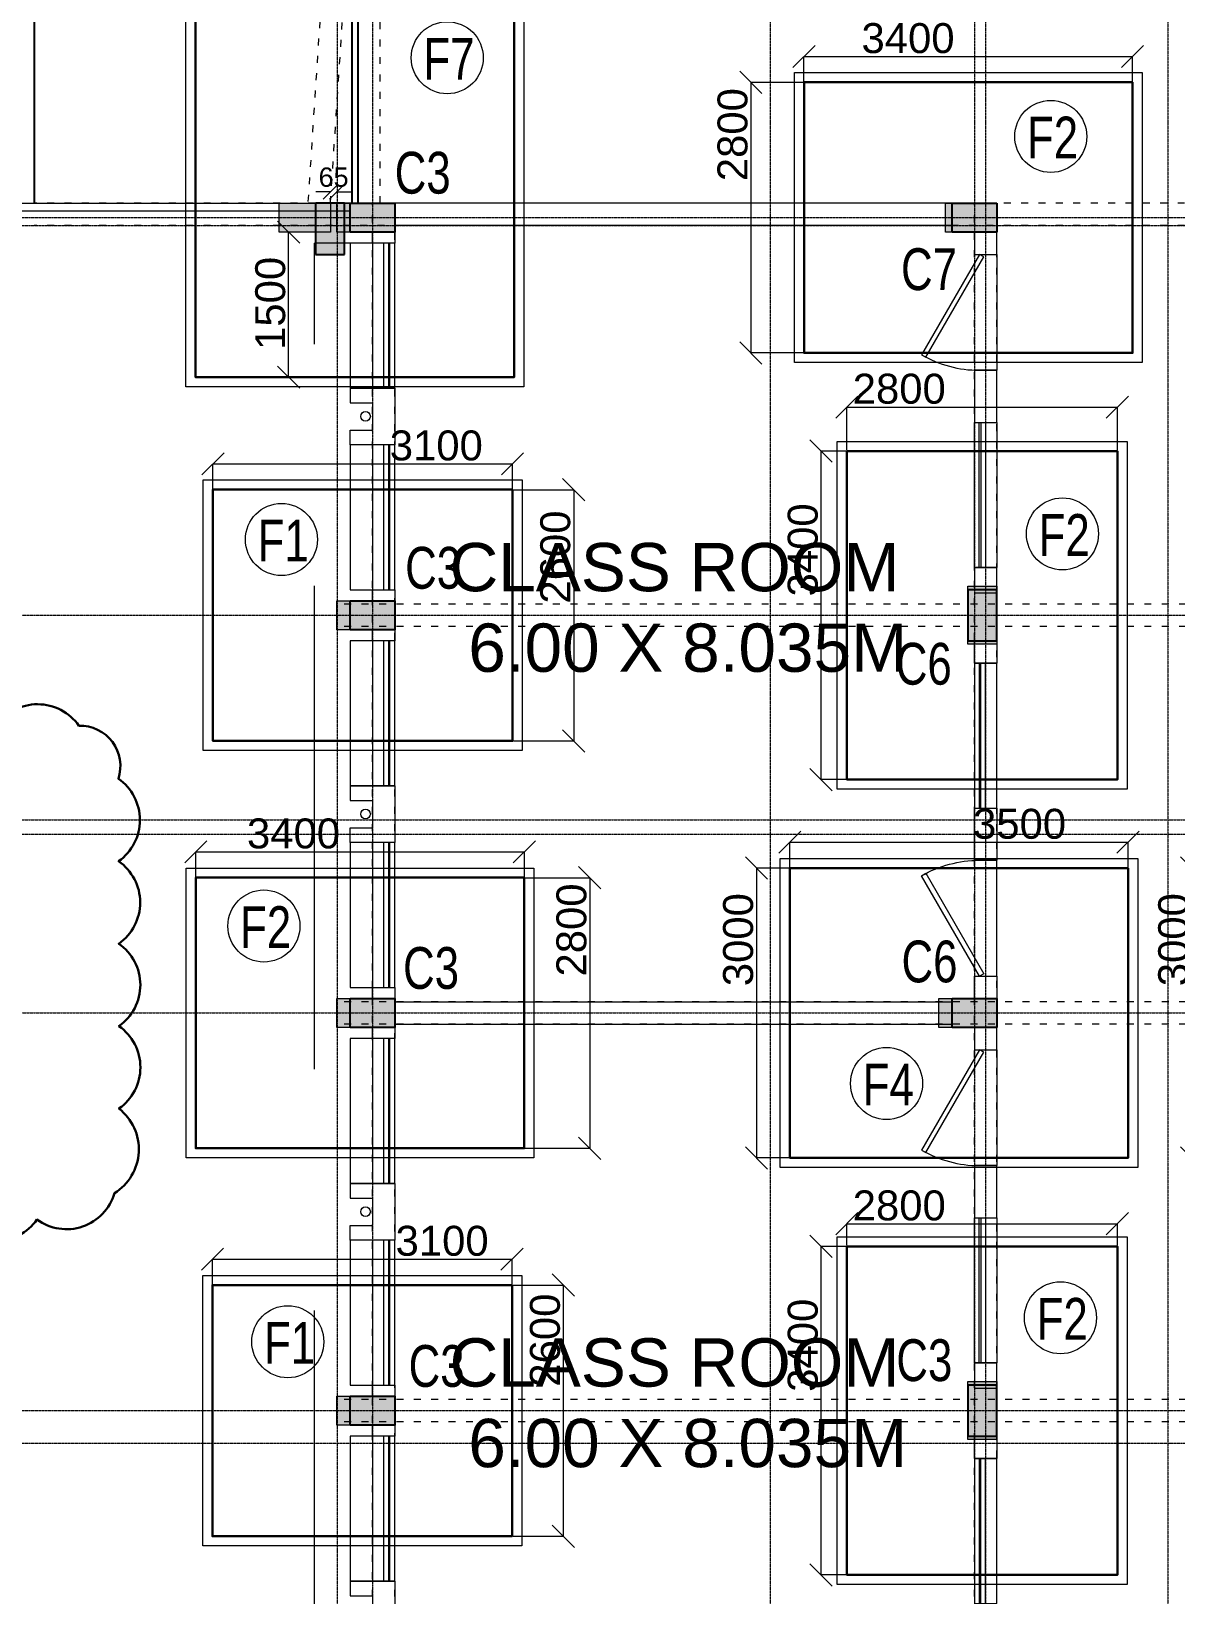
# Model space of a CAD drawing. Header units: inches. Extents: x 719368 to 6315912, y -2624014 to 446967.
# Drawn here: x 5939779 to 5951623, y -2147900 to -2131721 of the extents above; entities that cross this region are included whole.
import ezdxf
from ezdxf.lldxf.tags import DXFTag

# ---------------------------------------------------------------- set-up
doc = ezdxf.new("R2010")
doc.units = ezdxf.units.IN
doc.header["$LTSCALE"] = 20
doc.header["$MEASUREMENT"] = 0
doc.header["$PDMODE"] = 3
for name, pattern in [('ACAD_ISO03W100', [30, 12, -18]), ('CENTER', [2, 1.25, -0.25, 0.25, -0.25]), ('CENTER2', [1.125, 0.75, -0.125, 0.125, -0.125]), ('DASHED2', [0.375, 0.25, -0.125])]:
    doc.linetypes.add(name, pattern=pattern)
doc.layers.get('0').update_dxf_attribs({"color": 51, "lineweight": 30})
doc.layers.get('Defpoints').update_dxf_attribs({"lineweight": 25})
for name, color, linetype, lineweight in [('CLL LEV.', 252, 'Continuous', 18), ('COL HATCH', 254, 'Continuous', 5), ('COL.FILL', 6, 'Continuous', 20), ('COLUMN', 2, 'Continuous', 25), ('DIM', 7, 'Continuous', 13), ('DOOR', 43, 'Continuous', 13), ('FIXTURE', 15, 'DASHDOT', 9), ('FOOTING', 73, 'Continuous', 30), ('GRID', 202, 'CENTER', 5), ('HACHE', 6, 'Continuous', 9), ('HIDDEN', 181, 'ACAD_ISO03W100', 18), ('PROJ.', 30, 'DASHED2', 13), ('Railing', 34, 'Continuous', 20), ('STAIR', 4, 'Continuous', 25), ('Text', 7, 'Continuous', 15), ('Ventilator', 6, 'DASHED', 20), ('WALL', 1, 'Continuous', 18), ('window', 71, 'Continuous', 18), ('Window-Wall', 7, 'Continuous', 20)]:
    doc.layers.add(name, color=color, linetype=linetype, lineweight=lineweight)
doc.layers.add('expension joint', color=248, linetype='Continuous')
doc.styles.add('BOLD', font='arial.ttf')
doc.styles.add('DIM SUMBI', font='arial.ttf')
doc.styles.add('L120', font='simplex.shx', dxfattribs={"height": 1})
tags = doc.linetypes.add('DASHDOT', pattern=[1, 0.5, -0.25, 0, -0.25]).pattern_tags.tags
tags[10:11] = [DXFTag(74, 4), DXFTag(75, 0), DXFTag(340, '0'), DXFTag(46, 1.0), DXFTag(50, 0.0), DXFTag(44, 0.0), DXFTag(45, 0.0)]
tags[8:9] = [DXFTag(74, 4), DXFTag(75, 0), DXFTag(340, '0'), DXFTag(46, 1.0), DXFTag(50, 0.0), DXFTag(44, 0.0), DXFTag(45, 0.0)]
tags[6:7] = [DXFTag(74, 4), DXFTag(75, 0), DXFTag(340, '0'), DXFTag(46, 1.0), DXFTag(50, 0.0), DXFTag(44, 0.0), DXFTag(45, 0.0)]
tags[4:5] = [DXFTag(74, 4), DXFTag(75, 0), DXFTag(340, '0'), DXFTag(46, 1.0), DXFTag(50, 0.0), DXFTag(44, 0.0), DXFTag(45, 0.0)]
tags = doc.linetypes.add('DASHED', pattern=[0.75, 0.5, -0.25]).pattern_tags.tags
tags[6:7] = [DXFTag(74, 4), DXFTag(75, 0), DXFTag(340, '0'), DXFTag(46, 1.0), DXFTag(50, 0.0), DXFTag(44, 0.0), DXFTag(45, 0.0)]
tags[4:5] = [DXFTag(74, 4), DXFTag(75, 0), DXFTag(340, '0'), DXFTag(46, 1.0), DXFTag(50, 0.0), DXFTag(44, 0.0), DXFTag(45, 0.0)]
doc.dimstyles.new('Copy of S3', dxfattribs={"dimtxt": 200, "dimasz": 150, "dimexe": 5, "dimexo": 5, "dimgap": 50, "dimtad": 1, "dimjust": 1, "dimdec": 0, "dimzin": 3, "dimdsep": 46, "dimtxsty": 'BOLD', "dimblk1": 'OBLIQUE', "dimblk2": 'OBLIQUE', "dimsah": 1, "dimcen": 0.0625, "dimdle": 5, "dimclrd": 230, "dimclre": 251, "dimclrt": 2, "dimadec": 0, "dimazin": 0, "dimtfac": 1, "dimtdec": 0, "dimtix": 1, "dimtofl": 0, "dimtmove": 2, "dimatfit": 3, "dimfxl": 3, "dimtolj": 1, "dimtzin": 2, "dimlwd": -1, "dimlwe": -1, "dimarcsym": 0})
doc.dimstyles.new('PL1', dxfattribs={"dimtxt": 275, "dimasz": 230, "dimexe": 0.18, "dimexo": 12, "dimgap": 30, "dimtad": 1, "dimjust": 1, "dimdec": 0, "dimzin": 0, "dimdsep": 46, "dimtxsty": 'BOLD', "dimblk": 'OBLIQUE', "dimcen": 0.09, "dimclrd": 256, "dimclre": 256, "dimadec": 0, "dimazin": 0, "dimtfac": 1, "dimtdec": 0, "dimtofl": 0, "dimtmove": 0, "dimatfit": 3, "dimfxl": 0.18, "dimtolj": 1, "dimtzin": 0, "dimlwd": -1, "dimlwe": -1, "dimarcsym": 0})

# ---------------------------------------------------------------- blocks, each defined once
blk = doc.blocks.new('_Oblique')
at = {"layer": 'STAIR', "color": 0, "lineweight": -2}
blk.add_line((-0.5, -0.5), (0.5, 0.5), dxfattribs=at)
blk = doc.blocks.new('*D279')
at = {"layer": 'Defpoints', "color": 0, "transparency": 16777216}
for p in [(5948241, -2132250), (5947226, -2135050), (5948212, -2135050)]:
    blk.add_point(p, dxfattribs=at)
at = {"layer": 'DIM', "transparency": 16777216}
for p, q in [((5948229, -2132250), (5947226, -2132250)), ((5947226, -2132250), (5947226, -2135050)), ((5948200, -2135050), (5947226, -2135050))]:
    blk.add_line(p, q, dxfattribs=at)
at = {"layer": 'DIM', "transparency": 16777216, "xscale": 230, "yscale": 230, "zscale": 230}
for p, rotation in [((5947226, -2132250), 90), ((5947226, -2135050), 270)]:
    blk.add_blockref('_Oblique', p, dxfattribs=dict(at, rotation=rotation))
at = {"layer": 'DIM', "color": 0, "transparency": 16777216, "insert": (5947038, -2132791), "char_height": 310, "attachment_point": 5, "rotation": 90, "style": 'BOLD'}
blk.add_mtext('\\A1;2800', dxfattribs=at)
blk = doc.blocks.new('*D280')
at = {"layer": 'Defpoints', "color": 0, "transparency": 16777216}
for p in [(5951176, -2131982), (5947776, -2132496), (5951176, -2132488)]:
    blk.add_point(p, dxfattribs=at)
at = {"layer": 'DIM', "transparency": 16777216}
for p, q in [((5947776, -2132484), (5947776, -2131982)), ((5947776, -2131982), (5951176, -2131982)), ((5951176, -2132476), (5951176, -2131982))]:
    blk.add_line(p, q, dxfattribs=at)
at = {"layer": 'DIM', "transparency": 16777216, "xscale": 230, "yscale": 230, "zscale": 230, "rotation": 180}
blk.add_blockref('_Oblique', (5947776, -2131982), dxfattribs=at)
at = {"layer": 'DIM', "transparency": 16777216, "xscale": 230, "yscale": 230, "zscale": 230}
blk.add_blockref('_Oblique', (5951176, -2131982), dxfattribs=at)
at = {"layer": 'DIM', "color": 0, "transparency": 16777216, "insert": (5948853, -2131794), "char_height": 310, "attachment_point": 5, "style": 'BOLD'}
blk.add_mtext('\\A1;3400', dxfattribs=at)
blk = doc.blocks.new('*D287')
at = {"layer": 'Defpoints', "color": 0, "transparency": 16777216}
for p in [(5951020, -2135611), (5948220, -2136065), (5951020, -2136065)]:
    blk.add_point(p, dxfattribs=at)
at = {"layer": 'DIM', "transparency": 16777216}
for p, q in [((5948220, -2136053), (5948220, -2135610)), ((5948220, -2135611), (5951020, -2135611)), ((5951020, -2136053), (5951020, -2135610))]:
    blk.add_line(p, q, dxfattribs=at)
at = {"layer": 'DIM', "transparency": 16777216, "xscale": 230, "yscale": 230, "zscale": 230, "rotation": 180}
blk.add_blockref('_Oblique', (5948220, -2135611), dxfattribs=at)
at = {"layer": 'DIM', "transparency": 16777216, "xscale": 230, "yscale": 230, "zscale": 230}
blk.add_blockref('_Oblique', (5951020, -2135611), dxfattribs=at)
at = {"layer": 'DIM', "color": 0, "transparency": 16777216, "insert": (5948762, -2135422), "char_height": 310, "attachment_point": 5, "style": 'BOLD'}
blk.add_mtext('\\A1;2800', dxfattribs=at)
blk = doc.blocks.new('*D288')
at = {"layer": 'Defpoints', "color": 0, "transparency": 16777216}
for p in [(5947953, -2136065), (5948459, -2136065), (5948466, -2139465)]:
    blk.add_point(p, dxfattribs=at)
at = {"layer": 'DIM', "transparency": 16777216}
for p, q in [((5948447, -2136065), (5947953, -2136065)), ((5947953, -2139465), (5947953, -2136065)), ((5948454, -2139465), (5947953, -2139465))]:
    blk.add_line(p, q, dxfattribs=at)
at = {"layer": 'DIM', "transparency": 16777216, "xscale": 230, "yscale": 230, "zscale": 230}
for p, rotation in [((5947953, -2136065), 90), ((5947953, -2139465), 270)]:
    blk.add_blockref('_Oblique', p, dxfattribs=dict(at, rotation=rotation))
at = {"layer": 'DIM', "color": 0, "transparency": 16777216, "insert": (5947765, -2137088), "char_height": 310, "attachment_point": 5, "rotation": 90, "style": 'BOLD'}
blk.add_mtext('\\A1;3400', dxfattribs=at)
blk = doc.blocks.new('*D295')
at = {"layer": 'Defpoints', "color": 0, "transparency": 16777216}
for p in [(5948435, -2140380), (5947285, -2143380), (5948078, -2143380)]:
    blk.add_point(p, dxfattribs=at)
at = {"layer": 'DIM', "transparency": 16777216}
for p, q in [((5948423, -2140380), (5947284, -2140380)), ((5947285, -2140380), (5947285, -2143380)), ((5948066, -2143380), (5947284, -2143380))]:
    blk.add_line(p, q, dxfattribs=at)
at = {"layer": 'DIM', "transparency": 16777216, "xscale": 230, "yscale": 230, "zscale": 230}
for p, rotation in [((5947285, -2140380), 90), ((5947285, -2143380), 270)]:
    blk.add_blockref('_Oblique', p, dxfattribs=dict(at, rotation=rotation))
at = {"layer": 'DIM', "color": 0, "transparency": 16777216, "insert": (5947096, -2141121), "char_height": 310, "attachment_point": 5, "rotation": 90, "style": 'BOLD'}
blk.add_mtext('\\A1;3000', dxfattribs=at)
blk = doc.blocks.new('*D296')
at = {"layer": 'Defpoints', "color": 0, "transparency": 16777216}
for p in [(5951130, -2140112), (5947630, -2140626), (5951130, -2140618)]:
    blk.add_point(p, dxfattribs=at)
at = {"layer": 'DIM', "transparency": 16777216}
for p, q in [((5947630, -2140614), (5947630, -2140112)), ((5947630, -2140112), (5951130, -2140112)), ((5951130, -2140606), (5951130, -2140112))]:
    blk.add_line(p, q, dxfattribs=at)
at = {"layer": 'DIM', "transparency": 16777216, "xscale": 230, "yscale": 230, "zscale": 230, "rotation": 180}
blk.add_blockref('_Oblique', (5947630, -2140112), dxfattribs=at)
at = {"layer": 'DIM', "transparency": 16777216, "xscale": 230, "yscale": 230, "zscale": 230}
blk.add_blockref('_Oblique', (5951130, -2140112), dxfattribs=at)
at = {"layer": 'DIM', "color": 0, "transparency": 16777216, "insert": (5950007, -2139924), "char_height": 310, "attachment_point": 5, "style": 'BOLD'}
blk.add_mtext('\\A1;3500', dxfattribs=at)
blk = doc.blocks.new('*D297')
at = {"layer": 'Defpoints', "color": 0, "transparency": 16777216}
for p in [(5952938, -2140380), (5951788, -2143380), (5952581, -2143380)]:
    blk.add_point(p, dxfattribs=at)
at = {"layer": 'DIM', "transparency": 16777216}
for p, q in [((5952926, -2140380), (5951787, -2140380)), ((5951788, -2140380), (5951788, -2143380)), ((5952569, -2143380), (5951787, -2143380))]:
    blk.add_line(p, q, dxfattribs=at)
at = {"layer": 'DIM', "transparency": 16777216, "xscale": 230, "yscale": 230, "zscale": 230}
for p, rotation in [((5951788, -2140380), 90), ((5951788, -2143380), 270)]:
    blk.add_blockref('_Oblique', p, dxfattribs=dict(at, rotation=rotation))
at = {"layer": 'DIM', "color": 0, "transparency": 16777216, "insert": (5951599, -2141121), "char_height": 310, "attachment_point": 5, "rotation": 90, "style": 'BOLD'}
blk.add_mtext('\\A1;3000', dxfattribs=at)
blk = doc.blocks.new('*D301')
at = {"layer": 'Defpoints', "color": 0, "transparency": 16777216}
for p in [(5944755, -2144695), (5944755, -2147295), (5945285, -2147295)]:
    blk.add_point(p, dxfattribs=at)
at = {"layer": 'DIM', "transparency": 16777216}
for p, q in [((5944767, -2144695), (5945285, -2144695)), ((5945285, -2144695), (5945285, -2147295)), ((5944767, -2147295), (5945285, -2147295))]:
    blk.add_line(p, q, dxfattribs=at)
at = {"layer": 'DIM', "transparency": 16777216, "xscale": 230, "yscale": 230, "zscale": 230}
for p, rotation in [((5945285, -2144695), 90), ((5945285, -2147295), 270)]:
    blk.add_blockref('_Oblique', p, dxfattribs=dict(at, rotation=rotation))
at = {"layer": 'DIM', "color": 0, "transparency": 16777216, "insert": (5945097, -2145265), "char_height": 310, "attachment_point": 5, "rotation": 90, "style": 'BOLD'}
blk.add_mtext('\\A1;2600', dxfattribs=at)
blk = doc.blocks.new('*D302')
at = {"layer": 'Defpoints', "color": 0, "transparency": 16777216}
for p in [(5944755, -2144427), (5941655, -2144941), (5944755, -2144933)]:
    blk.add_point(p, dxfattribs=at)
at = {"layer": 'DIM', "transparency": 16777216}
for p, q in [((5941655, -2144929), (5941655, -2144427)), ((5941655, -2144427), (5944755, -2144427)), ((5944755, -2144921), (5944755, -2144427))]:
    blk.add_line(p, q, dxfattribs=at)
at = {"layer": 'DIM', "transparency": 16777216, "xscale": 230, "yscale": 230, "zscale": 230, "rotation": 180}
blk.add_blockref('_Oblique', (5941655, -2144427), dxfattribs=at)
at = {"layer": 'DIM', "transparency": 16777216, "xscale": 230, "yscale": 230, "zscale": 230}
blk.add_blockref('_Oblique', (5944755, -2144427), dxfattribs=at)
at = {"layer": 'DIM', "color": 0, "transparency": 16777216, "insert": (5944031, -2144239), "char_height": 310, "attachment_point": 5, "style": 'BOLD'}
blk.add_mtext('\\A1;3100', dxfattribs=at)
blk = doc.blocks.new('*D303')
at = {"layer": 'Defpoints', "color": 0, "transparency": 16777216}
for p in [(5951020, -2144061), (5948220, -2144295), (5951020, -2144295)]:
    blk.add_point(p, dxfattribs=at)
at = {"layer": 'DIM', "transparency": 16777216}
for p, q in [((5948220, -2144283), (5948220, -2144061)), ((5948220, -2144061), (5951020, -2144061)), ((5951020, -2144283), (5951020, -2144061))]:
    blk.add_line(p, q, dxfattribs=at)
at = {"layer": 'DIM', "transparency": 16777216, "xscale": 230, "yscale": 230, "zscale": 230, "rotation": 180}
blk.add_blockref('_Oblique', (5948220, -2144061), dxfattribs=at)
at = {"layer": 'DIM', "transparency": 16777216, "xscale": 230, "yscale": 230, "zscale": 230}
blk.add_blockref('_Oblique', (5951020, -2144061), dxfattribs=at)
at = {"layer": 'DIM', "color": 0, "transparency": 16777216, "insert": (5948762, -2143873), "char_height": 310, "attachment_point": 5, "style": 'BOLD'}
blk.add_mtext('\\A1;2800', dxfattribs=at)
blk = doc.blocks.new('*D304')
at = {"layer": 'Defpoints', "color": 0, "transparency": 16777216}
for p in [(5947953, -2144295), (5948459, -2144295), (5948466, -2147695)]:
    blk.add_point(p, dxfattribs=at)
at = {"layer": 'DIM', "transparency": 16777216}
for p, q in [((5948447, -2144295), (5947953, -2144295)), ((5947953, -2147695), (5947953, -2144295)), ((5948454, -2147695), (5947953, -2147695))]:
    blk.add_line(p, q, dxfattribs=at)
at = {"layer": 'DIM', "transparency": 16777216, "xscale": 230, "yscale": 230, "zscale": 230}
for p, rotation in [((5947953, -2144295), 90), ((5947953, -2147695), 270)]:
    blk.add_blockref('_Oblique', p, dxfattribs=dict(at, rotation=rotation))
at = {"layer": 'DIM', "color": 0, "transparency": 16777216, "insert": (5947765, -2145318), "char_height": 310, "attachment_point": 5, "rotation": 90, "style": 'BOLD'}
blk.add_mtext('\\A1;3400', dxfattribs=at)
blk = doc.blocks.new('*D194')
at = {"layer": 'Defpoints', "color": 0, "transparency": 16777216}
for p in [(5942875, -2133384), (5942875, -2133500), (5942940, -2133500)]:
    blk.add_point(p, dxfattribs=at)
at = {"layer": 'DIM', "color": 230, "transparency": 16777216}
for p, q in [((5942875, -2133384), (5942725, -2133384)), ((5942940, -2133384), (5943090, -2133384))]:
    blk.add_line(p, q, dxfattribs=at)
at = {"layer": 'DIM', "color": 251, "linetype": 'Continuous', "transparency": 16777216}
for p, q in [((5942875, -2133387), (5942875, -2133379)), ((5942940, -2133387), (5942940, -2133379))]:
    blk.add_line(p, q, dxfattribs=at)
at = {"layer": 'DIM', "color": 230, "transparency": 16777216, "xscale": 150, "yscale": 150, "zscale": 150}
blk.add_blockref('_Oblique', (5942875, -2133384), dxfattribs=at)
at = {"layer": 'DIM', "color": 230, "transparency": 16777216, "xscale": 150, "yscale": 150, "zscale": 150, "rotation": 180}
blk.add_blockref('_Oblique', (5942940, -2133384), dxfattribs=at)
at = {"layer": 'DIM', "color": 2, "transparency": 16777216, "insert": (5942908, -2133232), "char_height": 200, "attachment_point": 5, "style": 'BOLD'}
blk.add_mtext('\\A1;65', dxfattribs=at)
blk = doc.blocks.new('*D218')
at = {"layer": 'Defpoints', "color": 0, "transparency": 16777216}
for p in [(5942695, -2133800), (5942442, -2135300), (5942695, -2135300)]:
    blk.add_point(p, dxfattribs=at)
at = {"layer": 'DIM', "transparency": 16777216}
for p, q in [((5942683, -2133800), (5942442, -2133800)), ((5942442, -2135300), (5942442, -2133800)), ((5942683, -2135300), (5942442, -2135300))]:
    blk.add_line(p, q, dxfattribs=at)
at = {"layer": 'DIM', "transparency": 16777216, "xscale": 230, "yscale": 230, "zscale": 230}
for p, rotation in [((5942442, -2133800), 90), ((5942442, -2135300), 270)]:
    blk.add_blockref('_Oblique', p, dxfattribs=dict(at, rotation=rotation))
at = {"layer": 'DIM', "color": 0, "transparency": 16777216, "insert": (5942254, -2134537), "char_height": 310, "attachment_point": 5, "rotation": 90, "style": 'BOLD'}
blk.add_mtext('\\A1;1500', dxfattribs=at)
blk = doc.blocks.new('*D220')
at = {"layer": 'Defpoints', "color": 0, "transparency": 16777216}
for p in [(5944760, -2136465), (5944760, -2139065), (5945393, -2139065)]:
    blk.add_point(p, dxfattribs=at)
at = {"layer": 'DIM', "transparency": 16777216}
for p, q in [((5944772, -2136465), (5945393, -2136465)), ((5945393, -2136465), (5945393, -2139065)), ((5944772, -2139065), (5945393, -2139065))]:
    blk.add_line(p, q, dxfattribs=at)
at = {"layer": 'DIM', "transparency": 16777216, "xscale": 230, "yscale": 230, "zscale": 230}
for p, rotation in [((5945393, -2136465), 90), ((5945393, -2139065), 270)]:
    blk.add_blockref('_Oblique', p, dxfattribs=dict(at, rotation=rotation))
at = {"layer": 'DIM', "color": 0, "transparency": 16777216, "insert": (5945204, -2137162), "char_height": 310, "attachment_point": 5, "rotation": 90, "style": 'BOLD'}
blk.add_mtext('\\A1;2600', dxfattribs=at)
blk = doc.blocks.new('*D221')
at = {"layer": 'Defpoints', "color": 0, "transparency": 16777216}
for p in [(5944760, -2136197), (5941660, -2136711), (5944760, -2136703)]:
    blk.add_point(p, dxfattribs=at)
at = {"layer": 'DIM', "transparency": 16777216}
for p, q in [((5941660, -2136699), (5941660, -2136197)), ((5941660, -2136197), (5944760, -2136197)), ((5944760, -2136691), (5944760, -2136197))]:
    blk.add_line(p, q, dxfattribs=at)
at = {"layer": 'DIM', "transparency": 16777216, "xscale": 230, "yscale": 230, "zscale": 230, "rotation": 180}
blk.add_blockref('_Oblique', (5941660, -2136197), dxfattribs=at)
at = {"layer": 'DIM', "transparency": 16777216, "xscale": 230, "yscale": 230, "zscale": 230}
blk.add_blockref('_Oblique', (5944760, -2136197), dxfattribs=at)
at = {"layer": 'DIM', "color": 0, "transparency": 16777216, "insert": (5943971, -2136009), "char_height": 310, "attachment_point": 5, "style": 'BOLD'}
blk.add_mtext('\\A1;3100', dxfattribs=at)
blk = doc.blocks.new('*D222')
at = {"layer": 'Defpoints', "color": 0, "transparency": 16777216}
for p in [(5944624, -2140480), (5944595, -2143280), (5945559, -2143280)]:
    blk.add_point(p, dxfattribs=at)
at = {"layer": 'DIM', "transparency": 16777216}
for p, q in [((5944636, -2140480), (5945559, -2140480)), ((5945559, -2140480), (5945559, -2143280)), ((5944607, -2143280), (5945559, -2143280))]:
    blk.add_line(p, q, dxfattribs=at)
at = {"layer": 'DIM', "transparency": 16777216, "xscale": 230, "yscale": 230, "zscale": 230}
for p, rotation in [((5945559, -2140480), 90), ((5945559, -2143280), 270)]:
    blk.add_blockref('_Oblique', p, dxfattribs=dict(at, rotation=rotation))
at = {"layer": 'DIM', "color": 0, "transparency": 16777216, "insert": (5945371, -2141021), "char_height": 310, "attachment_point": 5, "rotation": 90, "style": 'BOLD'}
blk.add_mtext('\\A1;2800', dxfattribs=at)
blk = doc.blocks.new('*D223')
at = {"layer": 'Defpoints', "color": 0, "transparency": 16777216}
for p in [(5944882, -2140212), (5941482, -2140726), (5944882, -2140718)]:
    blk.add_point(p, dxfattribs=at)
at = {"layer": 'DIM', "transparency": 16777216}
for p, q in [((5941482, -2140714), (5941482, -2140212)), ((5941482, -2140212), (5944882, -2140212)), ((5944882, -2140706), (5944882, -2140212))]:
    blk.add_line(p, q, dxfattribs=at)
at = {"layer": 'DIM', "transparency": 16777216, "xscale": 230, "yscale": 230, "zscale": 230, "rotation": 180}
blk.add_blockref('_Oblique', (5941482, -2140212), dxfattribs=at)
at = {"layer": 'DIM', "transparency": 16777216, "xscale": 230, "yscale": 230, "zscale": 230}
blk.add_blockref('_Oblique', (5944882, -2140212), dxfattribs=at)
at = {"layer": 'DIM', "color": 0, "transparency": 16777216, "insert": (5942493, -2140024), "char_height": 310, "attachment_point": 5, "style": 'BOLD'}
blk.add_mtext('\\A1;3400', dxfattribs=at)
blk = doc.blocks.new('VENTILATOR')
at = {"layer": 'Ventilator', "ltscale": 0.02}
for p, q in [((-0.18, -1.5), (-0.18, 0)), ((-0.165, 0), (-0.165, -1.5))]:
    blk.add_line(p, q, dxfattribs=at)
at = {"layer": 'Window-Wall'}
for p, q in [((-0.23, 0), (0, 0)), ((-0.23, -1.5), (-0.23, 0)), ((-0.115, 0), (-0.115, -1.5)), ((0, 0), (0, -1.5)), ((-0.23, -1.5), (0, -1.5))]:
    blk.add_line(p, q, dxfattribs=at)
blk = doc.blocks.new('1.5 M Window')
at = {"layer": 'CLL LEV.'}
for p, q in [((-0.23, 0), (-0.46, 0)), ((-0.46, 0), (-0.46, -1.5)), ((-0.46, -1.5), (-0.23, -1.5))]:
    blk.add_line(p, q, dxfattribs=at)
at = {"layer": 'window'}
for p, q in [((-0.065, 0), (-0.065, -1.5)), ((-0.05, -1.5), (-0.05, 0))]:
    blk.add_line(p, q, dxfattribs=at)
at = {"layer": 'Window-Wall'}
for p, q in [((0, 0), (-0.23, 0)), ((-0.23, 0), (-0.23, -1.5)), ((-0.115, 0), (-0.115, -1.5)), ((0, -1.5), (0, 0)), ((-0.23, -1.5), (0, -1.5))]:
    blk.add_line(p, q, dxfattribs=at)
blk = doc.blocks.new('New Shaft')
at = {"layer": 'FIXTURE'}
blk.add_circle((0.327, -0.302), 0.05, dxfattribs=at)
at = {"layer": 'WALL'}
for p, q in [((0.035, 0), (0.62, 0)), ((0.035, 0), (0.035, -0.46)), ((0.62, 0), (0.62, -0.46)), ((0.185, -0.46), (0.185, -0.23)), ((0.185, -0.23), (0.47, -0.23)), ((0.47, -0.46), (0.47, -0.23)), ((0.035, -0.46), (0.185, -0.46)), ((0.62, -0.46), (0.47, -0.46))]:
    blk.add_line(p, q, dxfattribs=at)
blk = doc.blocks.new('*U81')
for p, q in [((0, 0), (0, 6)), ((40, 0), (40, 6))]:
    blk.add_line(p, q)
blk.add_lwpolyline([(0, 0), (34.64, -20), (35.52, -18.48), (0.88, 1.52)], close=True)
blk.add_arc((0, 0), 40, 330, 360)
blk = doc.blocks.new('New Doors')
at = {"layer": 'DOOR'}
blk.add_line((0, 0.18), (1.199, 0.18), dxfattribs=at)
at = {"layer": 'DOOR', "xscale": 0.0299845412869386, "yscale": 0.0299845412869386, "zscale": 0.0299845412869386}
blk.add_blockref('*U81', (0, 0), dxfattribs=at)
blk = doc.blocks.new('A$C0E890EBD')
at = {"layer": 'COL HATCH'}
h = blk.add_hatch(color=3, dxfattribs=at)
h.dxf.hatch_style = 1
h.paths.add_polyline_path([(11.9037, 8.53), (11.6037, 8.53), (11.6037, 8), (11.9037, 8)])
at = {"layer": 'COL HATCH', "linetype": 'CENTER2'}
h = blk.add_hatch(color=3, dxfattribs=at)
h.dxf.hatch_style = 1
h.paths.add_polyline_path([(12.4234, 8.53), (12.4234, 8.23), (11.9634, 8.23), (11.9634, 8.53)])
h = blk.add_hatch(color=3, dxfattribs=at)
h.dxf.hatch_style = 1
h.paths.add_polyline_path([(18.6534, 8.53), (18.6534, 8.23), (18.1934, 8.23), (18.1934, 8.53)])
at = {"layer": 'COL HATCH'}
h = blk.add_hatch(color=3, dxfattribs=at)
h.dxf.hatch_style = 1
h.paths.add_polyline_path([(18.6534, 4.53), (18.3534, 4.53), (18.3534, 4), (18.6534, 4)])
at = {"layer": 'COL HATCH', "linetype": 'CENTER2'}
h = blk.add_hatch(color=3, dxfattribs=at)
h.dxf.hatch_style = 1
h.paths.add_polyline_path([(12.4234, 4.415), (12.4234, 4.115), (11.9634, 4.115), (11.9634, 4.415)])
h = blk.add_hatch(color=3, dxfattribs=at)
h.dxf.hatch_style = 1
h.paths.add_polyline_path([(12.4234, 0.3), (12.4234, 0), (11.9634, 0), (11.9634, 0.3)])
h = blk.add_hatch(color=3, dxfattribs=at)
h.dxf.hatch_style = 1
h.paths.add_polyline_path([(18.6534, 0.3), (18.6534, 0), (18.1934, 0), (18.1934, 0.3)])
at = {"layer": 'COL HATCH'}
h = blk.add_hatch(color=3, dxfattribs=at)
h.dxf.hatch_style = 1
h.paths.add_polyline_path([(18.6534, -3.7), (18.3534, -3.7), (18.3534, -4.23), (18.6534, -4.23)])
at = {"layer": 'COL HATCH', "linetype": 'CENTER2'}
h = blk.add_hatch(color=3, dxfattribs=at)
h.dxf.hatch_style = 1
h.paths.add_polyline_path([(12.4234, -3.815), (12.4234, -4.115), (11.9634, -4.115), (11.9634, -3.815)])
at = {"layer": 'COLUMN', "color": 3}
for p, q in [((11.6037, 8.53), (11.6037, 8)), ((11.9037, 8.53), (11.6037, 8.53)), ((11.9037, 8), (11.9037, 8.53)), ((11.6037, 8), (11.9037, 8)), ((18.3534, 4.53), (18.3534, 4)), ((18.6534, 4.53), (18.3534, 4.53)), ((18.6534, 4), (18.6534, 4.53)), ((18.3534, 4), (18.6534, 4)), ((18.3534, -3.7), (18.3534, -4.23)), ((18.6534, -3.7), (18.3534, -3.7)), ((18.6534, -4.23), (18.6534, -3.7)), ((18.3534, -4.23), (18.6534, -4.23))]:
    blk.add_line(p, q, dxfattribs=at)
at = {"layer": 'COLUMN', "color": 3, "linetype": 'CENTER2'}
for points in [[(12.4234, 8.53), (12.4234, 8.23), (11.9634, 8.23), (11.9634, 8.53), (12.4234, 8.53)], [(18.6534, 8.53), (18.6534, 8.23), (18.1934, 8.23), (18.1934, 8.53), (18.6534, 8.53)], [(12.4234, 4.415), (12.4234, 4.115), (11.9634, 4.115), (11.9634, 4.415), (12.4234, 4.415)], [(12.4234, 0.3), (12.4234, 0), (11.9634, 0), (11.9634, 0.3), (12.4234, 0.3)], [(18.6534, 0.3), (18.6534, 0), (18.1934, 0), (18.1934, 0.3), (18.6534, 0.3)], [(12.4234, -3.815), (12.4234, -4.115), (11.9634, -4.115), (11.9634, -3.815), (12.4234, -3.815)]]:
    blk.add_lwpolyline(points, dxfattribs=at)
at = {"layer": 'expension joint'}
for p, q in [((11.9809, 11.88), (11.9809, 8.53)), ((12.0434, 11.88), (12.0434, 8.53))]:
    blk.add_line(p, q, dxfattribs=at)
at = {"layer": 'PROJ.'}
for p in [(11.5934, -7.93), (12.1934, 8.115)]:
    blk.add_line(p, (11.5934, 8.115), dxfattribs=at)
at = {"layer": 'Railing'}
for p, q in [((6.69, 8.53), (11.9634, 8.53)), ((6.69, 8.45), (11.9634, 8.45)), ((8.9934, 8.53), (11.9634, 8.53)), ((8.9934, 8.45), (11.9634, 8.45))]:
    blk.add_line(p, q, dxfattribs=at)
at = {"layer": 'WALL'}
for p, q in [((18.1934, 8.53), (12.4234, 8.53)), ((18.1934, 8.3), (12.4234, 8.3)), ((18.6534, 4.495), (18.4234, 4.495)), ((12.4234, 0.265), (18.1934, 0.265)), ((12.4234, 0.035), (18.1934, 0.035)), ((18.6534, -3.735), (18.4234, -3.735))]:
    blk.add_line(p, q, dxfattribs=at)
for points in [[(12.1934, 8.23), (12.4234, 8.23), (12.4234, 8.115), (12.1934, 8.115), (12.1934, 8.23)], [(18.6534, 8.23), (18.4234, 8.23), (18.4234, 8), (18.6534, 8), (18.6534, 8.23)], [(18.6534, 4.76), (18.4234, 4.76), (18.4234, 4.53), (18.6534, 4.53), (18.6534, 4.76)], [(12.1934, 4.53), (12.4234, 4.53), (12.4234, 4.415), (12.1934, 4.415), (12.1934, 4.53)], [(12.1934, 4.115), (12.4234, 4.115), (12.4234, 4), (12.1934, 4), (12.1934, 4.115)], [(18.6534, 3.77), (18.4234, 3.77), (18.4234, 4), (18.6534, 4), (18.6534, 3.77)], [(18.6534, 0.3), (18.4234, 0.3), (18.4234, 0.53), (18.6534, 0.53), (18.6534, 0.3)], [(12.1934, 0.415), (12.4234, 0.415), (12.4234, 0.3), (12.1934, 0.3), (12.1934, 0.415)], [(12.1934, 0.415), (12.4234, 0.415), (12.4234, 0.3), (12.1934, 0.3), (12.1934, 0.415)], [(12.1934, 0), (12.4234, 0), (12.4234, -0.115), (12.1934, -0.115), (12.1934, 0)], [(18.6534, 0), (18.4234, 0), (18.4234, -0.23), (18.6534, -0.23), (18.6534, 0)], [(18.6534, -3.47), (18.4234, -3.47), (18.4234, -3.7), (18.6534, -3.7), (18.6534, -3.47)], [(12.1934, -3.7), (12.4234, -3.7), (12.4234, -3.815), (12.1934, -3.815), (12.1934, -3.7)], [(12.1934, -4.115), (12.4234, -4.115), (12.4234, -4.23), (12.1934, -4.23), (12.1934, -4.115)], [(18.6534, -4.46), (18.4234, -4.46), (18.4234, -4.23), (18.6534, -4.23), (18.6534, -4.46)]]:
    blk.add_lwpolyline(points, dxfattribs=at)
for points in [[(18.6536, 6.8006), (18.4234, 6.8006), (18.4234, 6.26), (18.6536, 6.26)], [(18.6536, 1.7294), (18.4234, 1.7294), (18.4234, 2.27), (18.6536, 2.27)], [(18.6536, -1.4294), (18.4234, -1.4294), (18.4234, -1.97), (18.6536, -1.97)]]:
    blk.add_lwpolyline(points, close=True, dxfattribs=at)
at = {"layer": 'WALL', "rotation": 270}
for name, p in [('New Doors', (18.4737, 8)), ('New Shaft', (12.4234, 6.65)), ('New Shaft', (12.4234, 2.535)), ('New Doors', (18.4737, -0.23)), ('New Shaft', (12.4234, -1.58)), ('New Shaft', (12.4234, -5.695))]:
    blk.add_blockref(name, p, dxfattribs=at)
at = {"layer": 'WALL'}
for p in [(18.6534, 6.26), (18.6534, -1.97)]:
    blk.add_blockref('VENTILATOR', p, dxfattribs=at)
at = {"layer": 'WALL', "xscale": -1}
for name, p, rotation in [('VENTILATOR', (18.6534, 2.27), 180), ('New Doors', (18.4737, 0.53), 270), ('VENTILATOR', (18.6534, -5.96), 180)]:
    blk.add_blockref(name, p, dxfattribs=dict(at, rotation=rotation))
at = {"layer": 'Window-Wall'}
for p in [(12.4234, 8.115), (12.4234, 6.03), (12.4234, 4), (12.4234, 1.915), (12.4234, -0.115), (12.4234, -2.2), (12.4234, -4.23)]:
    blk.add_blockref('1.5 M Window', p, dxfattribs=at)
at = {"layer": 'Text', "lineweight": 30, "char_height": 0.5, "width": 9.930816, "attachment_point": 1, "style": 'L120'}
for insert in [(12.991, 5.0135), (12.991, -3.2165)]:
    blk.add_mtext('{\\fArial|b0|i0|c0|p34;CLASS ROOM\\P 6.00 X 8.035M}', dxfattribs=dict(at, insert=insert))

msp = doc.modelspace()

# ---------------------------------------------------------------- hatches: boundary and pattern name
at = {"layer": 'COL.FILL'}
for points in [[(5942875.4821, -2133799.5333), (5942875.4821, -2133499.5333), (5942345.4821, -2133499.5333), (5942345.4821, -2133799.5333)], [(5942940.4821, -2133499.5333), (5942940.4821, -2133799.5333), (5943540.4821, -2133799.5333), (5943540.4821, -2133499.5333)], [(5949240.6765, -2133799.5333), (5949770.6765, -2133799.5333), (5949770.6765, -2133499.5333), (5949240.6765, -2133499.5333)], [(5949770.4821, -2137464.5333), (5949470.4821, -2137464.5333), (5949470.4821, -2138064.5333), (5949770.4821, -2138064.5333)], [(5942940.4821, -2137614.5333), (5942940.4821, -2137914.5333), (5943540.4821, -2137914.5333), (5943540.4821, -2137614.5333)], [(5942940.4821, -2141729.5333), (5942940.4821, -2142029.5333), (5943540.4821, -2142029.5333), (5943540.4821, -2141729.5333)], [(5949170.6765, -2141729.5333), (5949170.6765, -2142029.5333), (5949770.6765, -2142029.5333), (5949770.6765, -2141729.5333)], [(5949770.4821, -2145694.5333), (5949470.4821, -2145694.5333), (5949470.4821, -2146294.5333), (5949770.4821, -2146294.5333)], [(5942940.4821, -2145844.5333), (5942940.4821, -2146144.5333), (5943540.4821, -2146144.5333), (5943540.4821, -2145844.5333)]]:
    msp.add_hatch(color=256, dxfattribs=at).paths.add_polyline_path(points)

# ---------------------------------------------------------------- linework, layer by layer
at = {"color": 2}
msp.add_lwpolyline([(5939418.1701, -2138906.634, -0.52056705), (5940271.6297, -2138907.5646, -0.52056705), (5940681.0237, -2139456.1186, -0.52056705), (5940682.8658, -2140309.1567, -0.52056705), (5940685.4081, -2141162.5178, -0.52056705), (5940686.6994, -2142015.9404, -0.52056705), (5940686.8194, -2142869.3962, -0.52056705), (5940640.5634, -2143744.4297, -0.52056705), (5939838.359, -2144017.2821, -0.52056705), (5938985.6185, -2144015.6373, -0.52056705)], format="xyb", dxfattribs=at)
at = {"layer": 'COL.FILL'}
for points in [[(5942875.4821, -2133499.5333), (5942875.4821, -2133799.5333), (5942345.4821, -2133799.5333), (5942345.4821, -2133499.5333)], [(5942940.4821, -2133799.5333), (5942940.4821, -2133499.5333), (5943540.4821, -2133499.5333), (5943540.4821, -2133799.5333)], [(5949240.6765, -2133799.5333), (5949240.6765, -2133499.5333), (5949770.6765, -2133499.5333), (5949770.6765, -2133799.5333)], [(5949470.4821, -2137464.5333), (5949770.4821, -2137464.5333), (5949770.4821, -2138064.5333), (5949470.4821, -2138064.5333)], [(5942940.4821, -2137914.5333), (5942940.4821, -2137614.5333), (5943540.4821, -2137614.5333), (5943540.4821, -2137914.5333)], [(5942940.4821, -2142029.5333), (5942940.4821, -2141729.5333), (5943540.4821, -2141729.5333), (5943540.4821, -2142029.5333)], [(5949170.6765, -2142029.5333), (5949170.6765, -2141729.5333), (5949770.6765, -2141729.5333), (5949770.6765, -2142029.5333)], [(5949470.4821, -2145694.5333), (5949770.4821, -2145694.5333), (5949770.4821, -2146294.5333), (5949470.4821, -2146294.5333)], [(5942940.4821, -2146144.5333), (5942940.4821, -2145844.5333), (5943540.4821, -2145844.5333), (5943540.4821, -2146144.5333)]]:
    msp.add_lwpolyline(points, close=True, dxfattribs=at)
at = {"layer": 'DIM'}
msp.add_line((5942875.4821, -2133499.5333), (5942875.4821, -2133799.5333), dxfattribs=at)
at = {"layer": 'expension joint'}
msp.add_line((5939810.4821, -2130149.5333), (5939810.4821, -2133499.5333), dxfattribs=at)
at = {"layer": 'FOOTING'}
for points in [[(5941477.9821, -2128049.5333), (5944777.9821, -2128049.5333), (5944777.9821, -2135299.5333), (5941477.9821, -2135299.5333)], [(5951176.4715, -2132249.5333), (5951176.4715, -2135049.5333), (5947776.4715, -2135049.5333), (5947776.4715, -2132249.5333)], [(5948220.4821, -2136064.5333), (5951020.4821, -2136064.5333), (5951020.4821, -2139464.5333), (5948220.4821, -2139464.5333)], [(5944759.6571, -2136464.5333), (5944759.6571, -2139064.5333), (5941659.6571, -2139064.5333), (5941659.6571, -2136464.5333)], [(5951130.4123, -2140379.5333), (5951130.4123, -2143379.5333), (5947630.4123, -2143379.5333), (5947630.4123, -2140379.5333)], [(5944881.6271, -2140479.5333), (5944881.6271, -2143279.5333), (5941481.6271, -2143279.5333), (5941481.6271, -2140479.5333)], [(5948220.4821, -2144294.5333), (5951020.4821, -2144294.5333), (5951020.4821, -2147694.5333), (5948220.4821, -2147694.5333)], [(5944754.6162, -2144694.5333), (5944754.6162, -2147294.5333), (5941654.6162, -2147294.5333), (5941654.6162, -2144694.5333)]]:
    msp.add_lwpolyline(points, close=True, dxfattribs=at)
at = {"layer": 'GRID', "ltscale": 0.05}
for p, q in [((5942945.4822, -2115272.6697), (5942945.4822, -2155060.0232)), ((5943310.4821, -2115272.6697), (5943310.4821, -2155060.0232)), ((5947425.4821, -2115272.6697), (5947425.4821, -2155060.0232)), ((5949655.4821, -2115272.6697), (5949655.4821, -2155060.0232)), ((5951540.4821, -2115272.6697), (5951540.4821, -2155060.0232)), ((5925637.0672, -2133729.5333), (6041274.9246, -2133729.5333)), ((5926274.7986, -2137764.5344), (6041274.9246, -2137764.5344)), ((5925637.0672, -2140029.488), (6041274.9246, -2140029.488)), ((5926274.7986, -2141879.5344), (6041274.9246, -2141879.5344)), ((5925637.0672, -2146329.5333), (6041274.9246, -2146329.5333))]:
    msp.add_line(p, q, dxfattribs=at)
at = {"layer": 'GRID', "color": 190, "ltscale": 0.05}
for p, q in [((5949540.4821, -2115272.6697), (5949540.4821, -2155060.0232)), ((5925637.0672, -2133649.5344), (6041274.9246, -2133649.5344)), ((5925637.0672, -2139879.5333), (6041274.9246, -2139879.5333)), ((5925637.0672, -2145994.5344), (6041274.9246, -2145994.5344))]:
    msp.add_line(p, q, dxfattribs=at)
at = {"layer": 'HACHE'}
for points in [[(5941377.9821, -2127949.5333), (5944877.9821, -2127949.5333), (5944877.9821, -2135399.5333), (5941377.9821, -2135399.5333)], [(5951276.4715, -2132149.5333), (5951276.4715, -2135149.5333), (5947676.4715, -2135149.5333), (5947676.4715, -2132149.5333)], [(5948120.4821, -2135964.5333), (5951120.4821, -2135964.5333), (5951120.4821, -2139564.5333), (5948120.4821, -2139564.5333)], [(5944859.6571, -2136364.5333), (5944859.6571, -2139164.5333), (5941559.6571, -2139164.5333), (5941559.6571, -2136364.5333)], [(5944981.6271, -2140379.5333), (5944981.6271, -2143379.5333), (5941381.6271, -2143379.5333), (5941381.6271, -2140379.5333)], [(5951230.4123, -2140279.5333), (5951230.4123, -2143479.5333), (5947530.4123, -2143479.5333), (5947530.4123, -2140279.5333)], [(5948120.4821, -2144194.5333), (5951120.4821, -2144194.5333), (5951120.4821, -2147794.5333), (5948120.4821, -2147794.5333)], [(5944854.6162, -2144594.5333), (5944854.6162, -2147394.5333), (5941554.6162, -2147394.5333), (5941554.6162, -2144594.5333)]]:
    msp.add_lwpolyline(points, close=True, dxfattribs=at)
at = {"layer": 'HIDDEN', "linetype": 'ACAD_ISO03W100', "ltscale": 0.3}
for p, q in [((5943160.4821, -2133499.5333), (5943160.4821, -2123919.5333)), ((5943390.4821, -2133499.5333), (5943390.4821, -2123919.5333)), ((5942645.9765, -2133484.4613), (5942865.9765, -2130134.4613)), ((5942875.4821, -2133499.5333), (5943095.4821, -2130149.5333)), ((5969355.482, -2133499.5333), (5939810.4821, -2133499.5333)), ((5943310.4821, -2150259.5333), (5943310.4821, -2133499.5333)), ((5943540.4821, -2150259.5333), (5943540.4821, -2133499.5333)), ((5949540.6765, -2150259.5333), (5949540.6765, -2133499.5333)), ((5949770.6765, -2150259.5333), (5949770.6765, -2133499.5333)), ((5969355.482, -2133729.5333), (5939810.4821, -2133729.5333)), ((5960370.482, -2137649.5333), (5942940.4821, -2137649.5333)), ((5960370.482, -2137879.5333), (5942940.4821, -2137879.5333)), ((5960370.482, -2141764.5333), (5942940.4821, -2141764.5333)), ((5960370.482, -2141994.5333), (5942940.4821, -2141994.5333)), ((5960370.482, -2145879.5333), (5942940.4821, -2145879.5333)), ((5960370.482, -2146109.5333), (5942940.4821, -2146109.5333))]:
    msp.add_line(p, q, dxfattribs=at)
at = {"layer": 'Text'}
for centre in [(5944083.9655, -2131995.5882), (5950330.1626, -2132809.4645), (5942368.4837, -2136980.3181), (5950450.8836, -2136922.0873), (5942186.6844, -2140979.7986), (5948630.2685, -2142609.4315), (5950430.6184, -2145033.4552), (5942434.3993, -2145281.573)]:
    msp.add_circle(centre, 372.7728, dxfattribs=at)

# ---------------------------------------------------------------- block references
at = {"color": 0, "xscale": 1000, "yscale": 1000, "zscale": 1000}
msp.add_blockref('A$C0E890EBD', (5931117.1028, -2142029.5333), dxfattribs=at)

# ---------------------------------------------------------------- texts
at = {"layer": 'Text', "style": 'DIM SUMBI', "width": 0.75}
for s, p in [('F7', (5943837.848, -2132223.1492)), ('F2', (5950084.045, -2133037.0255)), ('C3', (5943540.5498, -2133401.2846)), ('C7', (5948780.5873, -2134399.3473)), ('F1', (5942122.3661, -2137207.8791)), ('F2', (5950204.7661, -2137149.6482)), ('C3', (5943648.6287, -2137489.4214)), ('C6', (5948726.4061, -2138482.34)), ('F2', (5941940.5668, -2141207.3596)), ('C3', (5943627.0784, -2141630.3006)), ('C6', (5948785.7132, -2141562.861)), ('F4', (5948384.151, -2142836.9925)), ('F2', (5950184.5009, -2145261.0162)), ('F1', (5942188.2818, -2145509.134)), ('C3', (5943684.3896, -2145748.607)), ('C3', (5948731.87, -2145688.6934))]:
    msp.add_text(s, height=432.432, dxfattribs=at).set_placement(p)

# ---------------------------------------------------------------- dimensions: what is measured, and where the dimension line sits
at = {"layer": 'DIM'}
for base, p1, p2, angle, picture, middle in [((5951176.4715, -2131982.0056), (5947776.4715, -2132495.551), (5951176.4715, -2132487.7389), 180, '*D280', (5948853.2339, -2131982.0056)), ((5947225.984, -2135049.5333), (5948241.2422, -2132249.5333), (5948212.4776, -2135049.5333), 270, '*D279', (5947225.984, -2132791.323)), ((5944759.6571, -2136197.0056), (5941659.6571, -2136710.551), (5944759.6571, -2136702.7389), 180, '*D221', (5943970.8368, -2136197.0056)), ((5947952.9544, -2136064.5333), (5948466.4998, -2139464.5333), (5948458.6877, -2136064.5333), 270, '*D288', (5947952.9544, -2137088.3536)), ((5945392.5499, -2139064.5333), (5944759.6571, -2136464.5333), (5944759.6571, -2139064.5333), 270, '*D220', (5945392.5499, -2137161.8898)), ((5951130.4123, -2140112.0056), (5947630.4123, -2140625.551), (5951130.4123, -2140617.7389), 180, '*D296', (5950006.592, -2140112.0056)), ((5944881.6271, -2140212.0056), (5941481.6271, -2140725.551), (5944881.6271, -2140717.7389), 180, '*D223', (5942493.3895, -2140212.0056)), ((5945558.8518, -2143279.5333), (5944624.1186, -2140479.5333), (5944595.1773, -2143279.5333), 270, '*D222', (5945558.8518, -2141021.323)), ((5947284.5906, -2143379.5333), (5948434.9882, -2140379.5333), (5948078.2501, -2143379.5333), 270, '*D295', (5947284.5906, -2141121.323)), ((5951787.6297, -2143379.5333), (5952938.0273, -2140379.5333), (5952581.2893, -2143379.5333), 270, '*D297', (5951787.6297, -2141121.323)), ((5944754.6162, -2144427.0056), (5941654.6162, -2144940.551), (5944754.6162, -2144932.7389), 180, '*D302', (5944030.796, -2144427.0056)), ((5947952.9544, -2144294.5333), (5948466.4998, -2147694.5333), (5948458.6877, -2144294.5333), 270, '*D304', (5947952.9544, -2145318.3536)), ((5945285.0851, -2147294.5333), (5944754.6162, -2144694.5333), (5944754.6162, -2147294.5333), 270, '*D301', (5945285.0851, -2145265.368))]:
    dim = msp.add_linear_dim(base=base, p1=p1, p2=p2, angle=angle, dimstyle='PL1', override={"dimtxt": 310}, dxfattribs=at)
    dim.commit()
    dim.dimension.update_dxf_attribs({"geometry": picture, "text_midpoint": middle, "dimtype": 160})
dim = msp.add_linear_dim(base=(5942875.4821, -2133384.2172), p1=(5942940.4821, -2133499.5333), p2=(5942875.4821, -2133499.5333), dimstyle='Copy of S3', override={"dimfxlon": 1}, dxfattribs=at)
dim.commit()
dim.dimension.update_dxf_attribs({"geometry": '*D194', "text_midpoint": (5942907.9821, -2133232.1026)})
dim = msp.add_linear_dim(base=(5942442.3631, -2135299.5333), p1=(5942695.3037, -2133799.5333), p2=(5942695.3037, -2135299.5333), angle=90, dimstyle='PL1', override={"dimtxt": 310}, dxfattribs=at)
dim.commit()
dim.dimension.update_dxf_attribs({"geometry": '*D218', "text_midpoint": (5942254.0854, -2134537.2994)})
for base, p1, p2, picture, middle in [((5951020.4821, -2135610.5284), (5948220.4821, -2136064.5333), (5951020.4821, -2136064.5333), '*D287', (5948762.2718, -2135610.5284)), ((5951020.4821, -2144061.4409), (5948220.4821, -2144294.5333), (5951020.4821, -2144294.5333), '*D303', (5948762.2718, -2144061.4409))]:
    dim = msp.add_linear_dim(base=base, p1=p1, p2=p2, dimstyle='PL1', override={"dimtxt": 310}, dxfattribs=at)
    dim.commit()
    dim.dimension.update_dxf_attribs({"geometry": picture, "text_midpoint": middle, "dimtype": 160})

doc.saveas('drawing.dxf')
